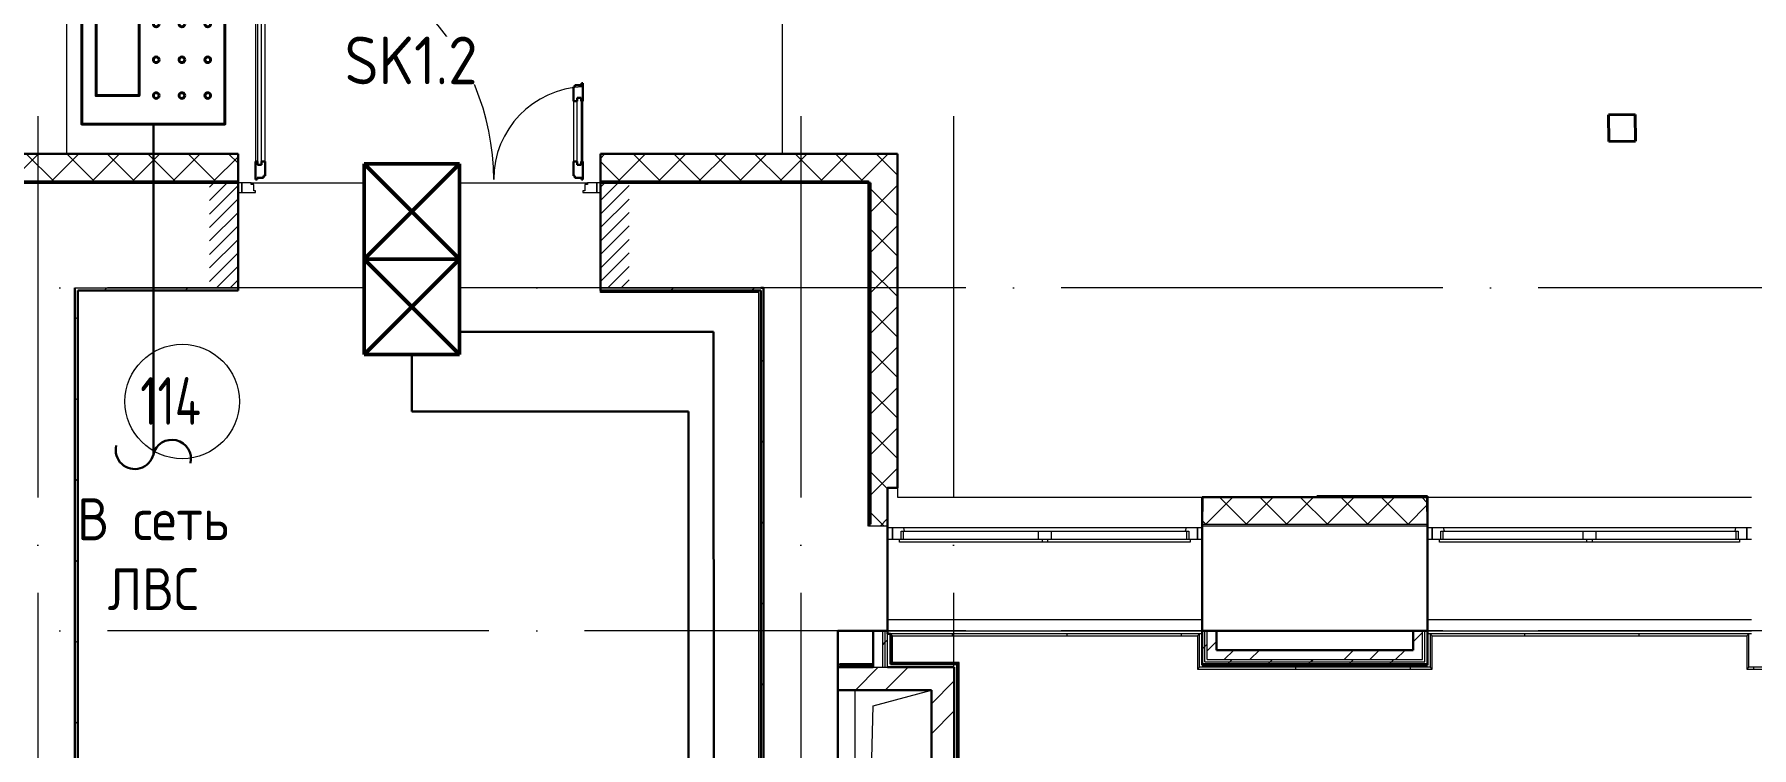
# Model space of a CAD drawing. Header units: millimetres. Extents: x -325553 to 627452, y -28539 to 738858.
# Drawn here: x -44733 to -35730, y 431962 to 435704 of the extents above; entities that cross this region are included whole.
import ezdxf

# ---------------------------------------------------------------- set-up
doc = ezdxf.new("R2010")
doc.units = ezdxf.units.MM
doc.set_wipeout_variables(frame=1)
for name, pattern in [('ADSK_Линия сетки', [25, 20, -2.5, 0, -2.5]), ('ADSK_Штриховая_ш2 п1_5', [4.5, 3, -1.5]), ('осевая', [2, 1.25, -0.25, 0.25, -0.25])]:
    doc.linetypes.add(name, pattern=pattern)
for name, color, linetype, lineweight in [('_ Окна', 7, 'Continuous', 9), ('RC-Извещатели_охранные', 5, 'Continuous', 30), ('RC-Линии_связи-Адресные', 5, 'Continuous', 30), ('RC-Линии_связи-Питание_220В', 6, 'осевая', 40), ('Двери', 252, 'Continuous', 9), ('лс', 5, 'Continuous', 30), ('Марки помещений', 252, 'Continuous', 20), ('Маркировка Не АУ', 7, 'Continuous', 25), ('Несущие колонны', 252, 'Continuous', 18), ('НО СКУД', 7, 'Continuous', 50), ('Ограждение', 252, 'Continuous', 9), ('Окна', 252, 'Continuous', 9), ('Оси', 252, 'Continuous', 9), ('Перекрытие', 252, 'Continuous', 18), ('Стены внутренние', 7, 'Continuous', 18), ('Стены наружные', 7, 'Continuous', 18), ('Стены штриховка', 7, 'Continuous', 9)]:
    doc.layers.add(name, color=color, linetype=linetype, lineweight=lineweight)
doc.layers.add('RC-Таблицы', color=7, linetype='Continuous')
doc.layers.add('Стены', color=194, linetype='Continuous')
doc.layers.add('Двери открывание', color=7, linetype='Continuous', lineweight=9, true_color=0xc0c0c0)
doc.styles.add('GOST Common_3', font='', dxfattribs={"height": 3.5})
doc.styles.add('ISOCPEUR', font='isocpeur.ttf', dxfattribs={"width": 0.9, "height": 350})
doc.styles.get('GOST Common_3').set_extended_font_data('GOST 2.304 type A')
doc.linetypes.add('проект$0$Проводка в коробе', pattern='A,5,[130,ltypeshp.shx,S=1,R=0,X=0,Y=0],1.5,[130,ltypeshp.shx,S=1.5,R=90,X=0,Y=-1],0,[130,ltypeshp.shx,S=2.1,R=90,X=0,Y=1],1,[130,ltypeshp.shx,S=1,R=0,X=0.5,Y=0],5', length=12.5)
pattern_1 = [(0, (-32119.8, 96), (0, 600), []), (90, (-32119.8, 96), (-600, 4e-14), [])]

# ---------------------------------------------------------------- blocks, each defined once
blk = doc.blocks.new('домофон')
at = {"linetype": 'ByBlock', "lineweight": -2}
blk.add_wipeout([(54835.6, 183369.5), (54835.6, 184419.5), (55585.6, 184419.5), (55585.6, 183369.5)], dxfattribs=at).dxf.layer = 'RC-Извещатели_охранные'
at = {"layer": 'RC-Извещатели_охранные', "linetype": 'ByBlock', "lineweight": -2}
for points in [[(54835.6, 184419.5), (55585.6, 184419.5)], [(54835.6, 184419.5), (54835.6, 183369.5), (55585.6, 183369.5), (55585.6, 184419.5)], [(55135.6, 184344.5), (55135.6, 183519.5), (54910.6, 183519.5), (54910.6, 184344.5), (55135.6, 184344.5)], [(55210.6, 184344.5), (55210.6, 184044.5), (55510.6, 184044.5), (55510.6, 184344.5)], [(55210.6, 184344.5), (55510.6, 184344.5)]]:
    blk.add_lwpolyline(points, dxfattribs=at)
for centre in [(55225.6, 183894.5), (55360.6, 183894.5), (55495.6, 183894.5), (55225.6, 183707), (55360.6, 183707), (55495.6, 183707), (55225.6, 183519.5), (55360.6, 183519.5), (55495.6, 183519.5)]:
    blk.add_circle(centre, 15, dxfattribs=at)
blk = doc.blocks.new('тип 3')
at = {"color": 3}
blk.add_wipeout([(-201819.6, 375828), (-202819.6, 375828), (-202819.6, 376328), (-201819.6, 376328)], dxfattribs=at).dxf.layer = 'НО СКУД'
at = {"layer": 'НО СКУД', "color": 3}
for p, q in [((-202819.6, 376328), (-201819.6, 376328)), ((-202819.6, 375828), (-202819.6, 376328)), ((-202319.6, 376328), (-202819.6, 375828)), ((-202319.6, 375828), (-202819.6, 376328)), ((-202319.6, 376328), (-202319.6, 375828)), ((-201819.6, 376328), (-202319.6, 375828)), ((-201819.6, 375828), (-202319.6, 376328)), ((-201819.6, 376328), (-201819.6, 375828)), ((-201819.6, 375828), (-202819.6, 375828))]:
    blk.add_line(p, q, dxfattribs=at)
at = {"layer": 'НО СКУД', "color": 3, "ltscale": 30}
blk.add_line((-201819.6, 376328), (-201819.6, 375828), dxfattribs=at)
blk = doc.blocks.new('1 этаж')
at = {"layer": 'Двери', "lineweight": 18, "true_color": 0x636466}
h = blk.add_hatch(dxfattribs=at)
h.set_pattern_fill('FP_2', color=251, style=0, pattern_type=2)
h.set_pattern_definition([(45, (-43580.8, -3268.73), (-35.3553, 35.3553), [])])
h.paths.add_polyline_path([(-44405.8, -3543.7), (-44405.8, -2993.7), (-44555.8, -2993.7), (-44555.8, -3543.7)])
h.paths.add_polyline_path([(-42355.8, -3543.7), (-42355.8, -2993.7), (-42505.8, -2993.7), (-42505.8, -3543.7), (-42370.6, -3543.7)])
at = {"layer": 'Ограждение', "true_color": 0x636466}
h = blk.add_hatch(dxfattribs=at)
h.set_pattern_fill('FP_25', color=251, style=0, pattern_type=2)
h.set_pattern_definition(pattern_1)
h.paths.add_polyline_path([(-40935.5, -5368.7), (-39375.8, -5368.7), (-39365.8, -5358.7), (-40985.8, -5358.7), (-40975.8, -5368.7)])
h = blk.add_hatch(dxfattribs=at)
h.set_pattern_fill('FP_25', color=251, style=0, pattern_type=2)
h.set_pattern_definition(pattern_1)
h.paths.add_polyline_path([(-38145.8, -5368.7), (-36495.8, -5368.7), (-36485.8, -5358.7), (-38155.8, -5358.7)])
h = blk.add_hatch(dxfattribs=at)
h.set_pattern_fill('FP_25', color=251, style=0, pattern_type=2)
h.set_pattern_definition(pattern_1)
h.paths.add_polyline_path([(-40635.8, -11333.7), (-40625.8, -11323.7), (-40625.8, -5508.7), (-40635.8, -5518.7), (-40635.8, -11117)])
h = blk.add_hatch(dxfattribs=at)
h.set_pattern_fill('FP_25', color=251, style=0, pattern_type=2)
h.set_pattern_definition(pattern_1)
h.paths.add_polyline_path([(-39375.8, -5543.7), (-38145.8, -5543.7), (-38155.8, -5533.7), (-39365.8, -5533.7)])
h = blk.add_hatch(dxfattribs=at)
h.set_pattern_fill('FP_25', color=251, style=0, pattern_type=2)
h.set_pattern_definition(pattern_1)
h.paths.add_polyline_path([(-35395.8, -5543.7), (-35405.8, -5533.7), (-36485.8, -5533.7), (-36495.8, -5543.7), (-35912.7, -5543.7)])
at = {"color": 251, "lineweight": 18, "true_color": 0x636466}
for p, q in [((-41170.8, -9593.7), (-41170.8, -5653.7)), ((-41075.8, -5736.9), (-40770.8, -5653.7)), ((-41170.8, -9593.7), (-41075.8, -5736.9))]:
    blk.add_line(p, q, dxfattribs=at)
at = {"layer": '_ Окна', "color": 251, "true_color": 0x636466}
for p, q in [((-40975.8, -4803.7), (-41000.8, -4803.7)), ((-40975.8, -4861.7), (-40975.8, -4803.7)), ((-39350.8, -4803.7), (-39375.8, -4803.7)), ((-39375.8, -4803.7), (-39375.8, -4861.7)), ((-38145.8, -4803.7), (-38170.8, -4803.7)), ((-38145.8, -4861.7), (-38145.8, -4803.7)), ((-36470.8, -4803.7), (-36495.8, -4803.7)), ((-36495.8, -4803.7), (-36495.8, -4861.7)), ((-41000.8, -4861.7), (-40975.8, -4861.7)), ((-39375.8, -4861.7), (-39350.8, -4861.7)), ((-38170.8, -4861.7), (-38145.8, -4861.7)), ((-36495.8, -4861.7), (-36470.8, -4861.7))]:
    blk.add_line(p, q, dxfattribs=at)
at = {"layer": '_ Окна', "color": 251, "lineweight": 18, "true_color": 0x636466}
for p, q in [((-40916.4, -4803.7), (-40975.8, -4803.7)), ((-40975.8, -4803.7), (-40975.8, -4861.7)), ((-40929.8, -4861.7), (-40929.8, -4820.7)), ((-40929.8, -4820.7), (-40917.8, -4820.7)), ((-40911.8, -4820.7), (-40916.4, -4803.7)), ((-39435.2, -4803.7), (-39439.8, -4820.7)), ((-39375.8, -4803.7), (-39435.2, -4803.7)), ((-39433.8, -4820.7), (-39421.8, -4820.7)), ((-39421.8, -4820.7), (-39421.8, -4861.7)), ((-39375.8, -4861.7), (-39375.8, -4803.7)), ((-38086.4, -4803.7), (-38145.8, -4803.7)), ((-38145.8, -4803.7), (-38145.8, -4861.7)), ((-38099.8, -4861.7), (-38099.8, -4820.7)), ((-38099.8, -4820.7), (-38087.8, -4820.7)), ((-38081.8, -4820.7), (-38086.4, -4803.7)), ((-36555.2, -4803.7), (-36559.8, -4820.7)), ((-36495.8, -4803.7), (-36555.2, -4803.7)), ((-36553.8, -4820.7), (-36541.8, -4820.7)), ((-36541.8, -4820.7), (-36541.8, -4861.7)), ((-36495.8, -4861.7), (-36495.8, -4803.7)), ((-40975.8, -4861.7), (-40937.8, -4861.7)), ((-39413.8, -4861.7), (-39375.8, -4861.7)), ((-38145.8, -4861.7), (-38107.8, -4861.7)), ((-36533.8, -4861.7), (-36495.8, -4861.7))]:
    blk.add_line(p, q, dxfattribs=at)
at = {"layer": 'Двери', "color": 251, "true_color": 0x636466}
for p, q in [((-44313.8, -1785.7), (-44313.8, -2881.7)), ((-44304.8, -1767.7), (-44304.8, -2899.7)), ((-44283.8, -2899.7), (-44283.8, -1767.7)), ((-44263.8, -2881.7), (-44263.8, -1785.7)), ((-42647.8, -2565.7), (-42647.8, -2881.7)), ((-42627.8, -2899.7), (-42627.8, -2547.7)), ((-42627.8, -2547.7), (-42606.8, -2547.7)), ((-42606.8, -2547.7), (-42606.8, -2899.7)), ((-42597.8, -2881.7), (-42597.8, -2565.7)), ((-44304.8, -2899.7), (-44283.8, -2899.7)), ((-42606.8, -2899.7), (-42627.8, -2899.7)), ((-44405.8, -2993.7), (-44405.8, -3043.7)), ((-44385.8, -2993.7), (-44405.8, -2993.7)), ((-44405.8, -3043.7), (-44385.8, -3043.7)), ((-44385.8, -3043.7), (-44385.8, -2993.7)), ((-44336.8, -2993.7), (-44385.8, -2993.7)), ((-44385.8, -2993.7), (-44385.8, -3043.7)), ((-44385.8, -3043.7), (-44313.8, -3043.7)), ((-44336.8, -3001.7), (-44336.8, -2993.7)), ((-44322.8, -3001.7), (-44336.8, -3001.7)), ((-44322.8, -3035.7), (-44322.8, -3001.7)), ((-44313.8, -3035.7), (-44322.8, -3035.7)), ((-44313.8, -3043.7), (-44313.8, -3035.7)), ((-42588.8, -3035.7), (-42597.8, -3035.7)), ((-42597.8, -3035.7), (-42597.8, -3043.7)), ((-42597.8, -3043.7), (-42525.8, -3043.7)), ((-42574.8, -3001.7), (-42588.8, -3001.7)), ((-42588.8, -3001.7), (-42588.8, -3035.7)), ((-42574.8, -2993.7), (-42574.8, -3001.7)), ((-42525.8, -2993.7), (-42574.8, -2993.7)), ((-42505.8, -2993.7), (-42525.8, -2993.7)), ((-42525.8, -2993.7), (-42525.8, -3043.7)), ((-42525.8, -3043.7), (-42525.8, -2993.7)), ((-42525.8, -3043.7), (-42505.8, -3043.7)), ((-42505.8, -3043.7), (-42505.8, -2993.7))]:
    blk.add_line(p, q, dxfattribs=at)
at = {"layer": 'Двери', "color": 251, "lineweight": 30, "true_color": 0x636466}
for p, q in [((-42639.8, -2489.7), (-42647.8, -2489.7)), ((-42647.8, -2489.7), (-42647.8, -2565.7)), ((-42605.8, -2480.7), (-42639.8, -2480.7)), ((-42639.8, -2480.7), (-42639.8, -2489.7)), ((-42597.8, -2471.7), (-42605.8, -2471.7)), ((-42605.8, -2471.7), (-42605.8, -2480.7)), ((-42597.8, -2565.7), (-42597.8, -2471.7)), ((-42647.8, -2565.7), (-42627.8, -2565.7)), ((-42627.8, -2565.7), (-42627.8, -2547.7)), ((-42627.8, -2547.7), (-42606.8, -2547.7)), ((-42606.8, -2547.7), (-42606.8, -2565.7)), ((-42606.8, -2565.7), (-42597.8, -2565.7)), ((-44313.8, -2881.7), (-44313.8, -2975.7)), ((-44304.8, -2881.7), (-44313.8, -2881.7)), ((-44305.8, -2975.7), (-44305.8, -2966.7)), ((-44305.8, -2966.7), (-44271.8, -2966.7)), ((-44304.8, -2899.7), (-44304.8, -2881.7)), ((-44283.8, -2899.7), (-44304.8, -2899.7)), ((-44283.8, -2881.7), (-44283.8, -2899.7)), ((-44263.8, -2881.7), (-44283.8, -2881.7)), ((-44271.8, -2966.7), (-44271.8, -2957.7)), ((-44271.8, -2957.7), (-44263.8, -2957.7)), ((-44263.8, -2957.7), (-44263.8, -2881.7)), ((-42647.8, -2881.7), (-42647.8, -2957.7)), ((-42647.8, -2881.7), (-42627.8, -2881.7)), ((-42647.8, -2957.7), (-42639.8, -2957.7)), ((-42639.8, -2957.7), (-42639.8, -2966.7)), ((-42639.8, -2966.7), (-42605.8, -2966.7)), ((-42627.8, -2881.7), (-42627.8, -2899.7)), ((-42627.8, -2899.7), (-42606.8, -2899.7)), ((-42606.8, -2881.7), (-42597.8, -2881.7)), ((-42606.8, -2899.7), (-42606.8, -2881.7)), ((-42605.8, -2966.7), (-42605.8, -2975.7)), ((-42597.8, -2975.7), (-42597.8, -2881.7)), ((-44313.8, -2975.7), (-44305.8, -2975.7)), ((-42605.8, -2975.7), (-42597.8, -2975.7))]:
    blk.add_line(p, q, dxfattribs=at)
at = {"layer": 'Двери', "color": 251, "linetype": 'ADSK_Штриховая_ш2 п1_5', "true_color": 0x636466}
for p, q in [((-44405.8, -2993.7), (-44555.8, -2993.7)), ((-44405.8, -3543.7), (-44405.8, -2993.7)), ((-42355.8, -2993.7), (-42505.8, -2993.7)), ((-42505.8, -2993.7), (-42505.8, -3543.7)), ((-44555.8, -3543.7), (-44405.8, -3543.7)), ((-42505.8, -3543.7), (-42355.8, -3543.7))]:
    blk.add_line(p, q, dxfattribs=at)
at = {"layer": 'Двери открывание', "color": 251, "true_color": 0x636466}
for centre, radius, start, end in [((-44331.8, -2975.7), 1266, 0, 89.18534), ((-42579.8, -2975.7), 486, 92.12255, 180)]:
    blk.add_arc(centre, radius, start, end, dxfattribs=at)
at = {"layer": 'Марки помещений', "color": 251, "true_color": 0x636466}
blk.add_circle((-44698.7, -4140.4), 300, dxfattribs=at)
at = {"layer": 'Несущие колонны', "color": 251, "lineweight": 40, "true_color": 0x636466}
for p, q in [((-37221, -2636.6), (-37081, -2635.9)), ((-37220.3, -2776.6), (-37221, -2636.6)), ((-37081, -2635.9), (-37080.3, -2775.9)), ((-37080.3, -2775.9), (-37220.3, -2776.6))]:
    blk.add_line(p, q, dxfattribs=at)
at = {"layer": 'Несущие колонны', "color": 251, "true_color": 0x636466}
for p, q in [((-37221, -2636.6), (-37081, -2635.9)), ((-37220.3, -2776.6), (-37221, -2636.6)), ((-37081, -2635.9), (-37080.3, -2775.9)), ((-37080.3, -2775.9), (-37220.3, -2776.6))]:
    blk.add_line(p, q, dxfattribs=at)
at = {"layer": 'Ограждение', "color": 251, "true_color": 0x636466}
for p, q in [((-42505.8, -3568.7), (-42505.8, -3558.7)), ((-41675.8, -3568.7), (-42505.8, -3568.7)), ((-41675.8, -7565.4), (-41675.8, -3568.7)), ((-40975.8, -5368.7), (-40985.8, -5358.7)), ((-40975.8, -5508.7), (-40975.8, -5368.7)), ((-40975.8, -5368.7), (-39375.8, -5368.7)), ((-39375.8, -5368.7), (-39365.8, -5358.7)), ((-39375.8, -5368.7), (-39375.8, -5543.7)), ((-39365.8, -5533.7), (-39365.8, -5358.7)), ((-38145.8, -5368.7), (-38155.8, -5358.7)), ((-38155.8, -5358.7), (-38155.8, -5533.7)), ((-38145.8, -5543.7), (-38145.8, -5368.7)), ((-38145.8, -5368.7), (-36495.8, -5368.7)), ((-36495.8, -5368.7), (-36485.8, -5358.7)), ((-36495.8, -5368.7), (-36495.8, -5543.7)), ((-36485.8, -5533.7), (-36485.8, -5358.7)), ((-40985.8, -5518.7), (-40975.8, -5508.7)), ((-40625.8, -5508.7), (-40975.8, -5508.7)), ((-40625.8, -5508.7), (-40635.8, -5518.7)), ((-40625.8, -11323.7), (-40625.8, -5508.7)), ((-39375.8, -5543.7), (-39365.8, -5533.7)), ((-39375.8, -5543.7), (-38145.8, -5543.7)), ((-38155.8, -5533.7), (-39365.8, -5533.7)), ((-38145.8, -5543.7), (-38155.8, -5533.7)), ((-36495.8, -5543.7), (-36485.8, -5533.7)), ((-36495.8, -5543.7), (-35395.8, -5543.7)), ((-35405.8, -5533.7), (-36485.8, -5533.7))]:
    blk.add_line(p, q, dxfattribs=at)
at = {"layer": 'Окна', "color": 251, "true_color": 0x636466}
for p, q in [((-40917.8, -4820.7), (-40210.8, -4820.7)), ((-40917.8, -4861.7), (-40917.8, -4820.7)), ((-39435.2, -4803.7), (-40916.4, -4803.7)), ((-40210.8, -4820.7), (-40140.8, -4820.7)), ((-40210.8, -4820.7), (-40210.8, -4861.7)), ((-40140.8, -4820.7), (-39433.8, -4820.7)), ((-40140.8, -4861.7), (-40140.8, -4820.7)), ((-39433.8, -4820.7), (-39433.8, -4861.7)), ((-38087.8, -4820.7), (-37355.8, -4820.7)), ((-38087.8, -4861.7), (-38087.8, -4820.7)), ((-36555.2, -4803.7), (-38086.4, -4803.7)), ((-37355.8, -4820.7), (-37285.8, -4820.7)), ((-37355.8, -4820.7), (-37355.8, -4861.7)), ((-37285.8, -4820.7), (-36553.8, -4820.7)), ((-37285.8, -4861.7), (-37285.8, -4820.7)), ((-36553.8, -4820.7), (-36553.8, -4861.7)), ((-40937.8, -4861.7), (-40190.8, -4861.7)), ((-40937.8, -4878.7), (-40937.8, -4861.7)), ((-40190.8, -4878.7), (-40937.8, -4878.7)), ((-40190.8, -4861.7), (-40160.8, -4861.7)), ((-40190.8, -4861.7), (-40190.8, -4878.7)), ((-40160.8, -4878.7), (-40190.8, -4878.7)), ((-40160.8, -4861.7), (-39413.8, -4861.7)), ((-40160.8, -4878.7), (-40160.8, -4861.7)), ((-39413.8, -4878.7), (-40160.8, -4878.7)), ((-39413.8, -4861.7), (-39413.8, -4878.7)), ((-38107.8, -4861.7), (-37335.8, -4861.7)), ((-38107.8, -4878.7), (-38107.8, -4861.7)), ((-37335.8, -4878.7), (-38107.8, -4878.7)), ((-37335.8, -4861.7), (-37305.8, -4861.7)), ((-37335.8, -4861.7), (-37335.8, -4878.7)), ((-37305.8, -4878.7), (-37335.8, -4878.7)), ((-37305.8, -4861.7), (-36533.8, -4861.7)), ((-37305.8, -4878.7), (-37305.8, -4861.7)), ((-36533.8, -4878.7), (-37305.8, -4878.7)), ((-36533.8, -4861.7), (-36533.8, -4878.7))]:
    blk.add_line(p, q, dxfattribs=at)
at = {"layer": 'Оси', "color": 251, "linetype": 'ADSK_Линия сетки', "ltscale": 100, "true_color": 0x636466}
for p, q in [((-45455.8, -2643.7), (-45455.8, -33769.9)), ((-41455.8, -2643.7), (-41455.8, -33769.9)), ((-40655.8, -2643.7), (-40655.8, -33769.9)), ((4411.5, -3543.7), (-72528.1, -3543.7)), ((4411.5, -5343.7), (-72528.1, -5343.7))]:
    blk.add_line(p, q, dxfattribs=at)
at = {"layer": 'Перекрытие', "color": 251, "ltscale": 100, "true_color": 0x636466}
for p, q in [((-45305.8, -891.7), (-45305.8, -2841.7)), ((-41550.8, -2841.7), (-41550.8, -891.7)), ((-44336.8, -2993.7), (-42574.8, -2993.7)), ((-42505.8, -3543.7), (-44405.8, -3543.7))]:
    blk.add_line(p, q, dxfattribs=at)
at = {"layer": 'Стены внутренние', "color": 251, "lineweight": 30, "true_color": 0x636466}
for p, q in [((-44405.8, -2841.7), (-45962.8, -2841.7)), ((-44405.8, -2983.7), (-44405.8, -2841.7)), ((-40948.8, -2841.7), (-42505.8, -2841.7)), ((-42505.8, -2841.7), (-42505.8, -2983.7)), ((-40948.8, -4593.7), (-40948.8, -2841.7)), ((-44405.8, -2993.7), (-45810.8, -2993.7)), ((-44405.8, -3543.7), (-44405.8, -2993.7)), ((-42505.8, -2993.7), (-42505.8, -3543.7)), ((-41665.8, -3543.7), (-41650.8, -3543.7)), ((-41000.8, -5343.7), (-41000.8, -4593.7)), ((-41000.8, -4593.7), (-40948.8, -4593.7)), ((-38750.8, -4641.7), (-39350.8, -4641.7)), ((-39350.8, -4641.7), (-39350.8, -4783.7)), ((-38170.8, -4783.7), (-38170.8, -4641.7)), ((-41100.8, -4783.7), (-41100.8, -4793.7)), ((-39350.8, -4793.7), (-39350.8, -5343.7)), ((-38170.8, -5343.7), (-38170.8, -4793.7)), ((-41260.8, -5533.7), (-41260.8, -5343.7)), ((-41260.8, -5343.7), (-41075.8, -5343.7)), ((-39275.8, -5343.7), (-38245.8, -5343.7)), ((-41260.8, -9593.7), (-41260.8, -5653.7))]:
    blk.add_line(p, q, dxfattribs=at)
at = {"layer": 'Стены внутренние', "color": 251, "linetype": 'Continuous', "lineweight": 9, "true_color": 0x636466}
for p, q in [((-45594, -2983.7), (-45454, -2843.7)), ((-45374.3, -2983.7), (-45514.3, -2843.7)), ((-45381.9, -2983.7), (-45241.9, -2843.7)), ((-45162.1, -2983.7), (-45302.1, -2843.7)), ((-45169.8, -2983.7), (-45029.8, -2843.7)), ((-44950, -2983.7), (-45090, -2843.7)), ((-44957.6, -2983.7), (-44817.6, -2843.7)), ((-44905.5, -2843.7), (-44906.7, -2841.7)), ((-44737.9, -2983.7), (-44877.9, -2843.7)), ((-44745.5, -2983.7), (-44605.5, -2843.7)), ((-44525.7, -2983.7), (-44665.7, -2843.7)), ((-44533.4, -2983.7), (-44407.8, -2858.2)), ((-44407.8, -2889.5), (-44453.6, -2843.7)), ((-44407.8, -2850.4), (-44405.8, -2850.4)), ((-42503.8, -2863.4), (-42484.2, -2843.7)), ((-42441.9, -2843.7), (-42443, -2841.7)), ((-42412, -2983.7), (-42272, -2843.7)), ((-42192.3, -2983.7), (-42332.3, -2843.7)), ((-42199.9, -2983.7), (-42059.9, -2843.7)), ((-41980.1, -2983.7), (-42120.1, -2843.7)), ((-41987.8, -2983.7), (-41847.8, -2843.7)), ((-41768, -2983.7), (-41908, -2843.7)), ((-41854.3, -2841.7), (-41855.4, -2843.7)), ((-41775.6, -2983.7), (-41635.6, -2843.7)), ((-41555.9, -2983.7), (-41695.9, -2843.7)), ((-41563.5, -2983.7), (-41423.5, -2843.7)), ((-41343.8, -2983.7), (-41483.8, -2843.7)), ((-41351.4, -2983.7), (-41211.4, -2843.7)), ((-41131.6, -2983.7), (-41271.6, -2843.7)), ((-41100.8, -2945.3), (-40999.3, -2843.7)), ((-40950.8, -2952.4), (-41059.5, -2843.7)), ((-41034.1, -2843.7), (-41035.2, -2841.7)), ((-41033.1, -2841.7), (-41034.2, -2843.7)), ((-42404.4, -2983.7), (-42503.8, -2884.3)), ((-41139.3, -2983.7), (-41100.8, -2945.3)), ((-41100.8, -3157.4), (-40950.8, -3007.4)), ((-40950.8, -3164.5), (-41100.8, -3014.5)), ((-40950.8, -3053.6), (-40948.8, -3053.6)), ((-41100.8, -3369.5), (-40950.8, -3219.5)), ((-40950.8, -3376.7), (-41100.8, -3226.7)), ((-40949.5, -3396.6), (-40950.8, -3394.3)), ((-41100.8, -3581.7), (-40950.8, -3431.7)), ((-40950.8, -3588.8), (-41100.8, -3438.8)), ((-40948.8, -3601), (-40950.8, -3597.5)), ((-41100.8, -3793.8), (-40950.8, -3643.8)), ((-40950.8, -3800.9), (-41100.8, -3650.9)), ((-40950.8, -3663.2), (-40948.8, -3663.2)), ((-41100.8, -4005.9), (-40950.8, -3855.9)), ((-40950.8, -4013.1), (-41100.8, -3863.1)), ((-40950.8, -3866.4), (-40948.8, -3866.4)), ((-41100.8, -4218.1), (-40950.8, -4068.1)), ((-40950.8, -4225.2), (-41100.8, -4075.2)), ((-40950.8, -4171.2), (-40948.8, -4171.2)), ((-41100.8, -4430.2), (-40950.8, -4280.2)), ((-40950.8, -4437.3), (-41100.8, -4287.3)), ((-41100.8, -4642.3), (-40950.8, -4492.3)), ((-41002.8, -4597.5), (-41100.8, -4499.5)), ((-40948.8, -4524.6), (-40950.8, -4528.1)), ((-39333, -4783.7), (-39193, -4643.7)), ((-39290.9, -4643.7), (-39292.1, -4641.7)), ((-39119.5, -4783.7), (-39259.5, -4643.7)), ((-39139.4, -4641.7), (-39140.5, -4643.7)), ((-39120.9, -4783.7), (-38980.9, -4643.7)), ((-38907.4, -4783.7), (-39047.4, -4643.7)), ((-38908.7, -4783.7), (-38768.7, -4643.7)), ((-38695.2, -4783.7), (-38835.2, -4643.7)), ((-38696.6, -4783.7), (-38556.6, -4643.7)), ((-38483.1, -4783.7), (-38623.1, -4643.7)), ((-38484.5, -4783.7), (-38344.5, -4643.7)), ((-38271, -4783.7), (-38411, -4643.7)), ((-38235.1, -4643.7), (-38236.2, -4641.7)), ((-38172.8, -4669.8), (-38198.8, -4643.7)), ((-41018.7, -4793.7), (-41100.8, -4711.6)), ((-41040.1, -4793.7), (-41000.8, -4754.5)), ((-39331.6, -4783.7), (-39350.8, -4764.5)), ((-38272.3, -4783.7), (-38172.8, -4684.2))]:
    blk.add_line(p, q, dxfattribs=at)
at = {"layer": 'Стены внутренние', "color": 251, "true_color": 0x636466}
for p, q in [((-45260.8, -3543.7), (-44405.8, -3543.7)), ((-42505.8, -3543.7), (-41665.8, -3543.7)), ((-41002.8, -4641.7), (-41000.8, -4641.7)), ((-41002.8, -4643.7), (-41000.8, -4643.7)), ((-40948.8, -4593.7), (-40948.8, -4641.7)), ((-40948.8, -4641.7), (-39350.8, -4641.7)), ((-38170.8, -4641.7), (-36470.8, -4641.7)), ((-41000.8, -4793.7), (-41100.8, -4793.7)), ((-38170.8, -4793.7), (-39350.8, -4793.7)), ((-41000.8, -5283.7), (-39350.8, -5283.7)), ((-38170.8, -5283.7), (-36470.8, -5283.7))]:
    blk.add_line(p, q, dxfattribs=at)
at = {"layer": 'Стены наружные', "color": 251, "lineweight": 30, "true_color": 0x636466}
for p, q in [((-44405.8, -2993.7), (-44405.8, -2983.7)), ((-42505.8, -2983.7), (-42505.8, -2993.7)), ((-42505.8, -2993.7), (-41090.8, -2993.7)), ((-41100.8, -2993.7), (-41100.8, -4783.7)), ((-41090.8, -4783.7), (-41090.8, -2993.7)), ((-45260.8, -3543.7), (-45260.8, -10858.7)), ((-45245.8, -3558.7), (-44405.8, -3558.7)), ((-45245.8, -10723.7), (-45245.8, -3558.7)), ((-44405.8, -3558.7), (-44405.8, -3543.7)), ((-42505.8, -3543.7), (-42505.8, -3558.7)), ((-42505.8, -3558.7), (-41665.8, -3558.7)), ((-41665.8, -3558.7), (-41665.8, -10723.7)), ((-41650.8, -10858.7), (-41650.8, -3543.7)), ((-38170.8, -4636.7), (-38750.8, -4636.7)), ((-38750.8, -4636.7), (-38750.8, -4641.7)), ((-38750.8, -4641.7), (-38170.8, -4641.7)), ((-38170.8, -4641.7), (-38170.8, -4636.7)), ((-41100.8, -4783.7), (-41090.8, -4783.7)), ((-39350.8, -4783.7), (-39350.8, -4793.7)), ((-38170.8, -4793.7), (-38170.8, -4783.7)), ((-41075.8, -5343.7), (-41075.8, -5533.7)), ((-41000.8, -5343.7), (-41075.8, -5343.7)), ((-41000.8, -5358.7), (-41000.8, -5343.7)), ((-40985.8, -5358.7), (-41000.8, -5358.7)), ((-40985.8, -5518.7), (-40985.8, -5358.7)), ((-39275.8, -5343.7), (-39350.8, -5343.7)), ((-39350.8, -5343.7), (-39350.8, -5523.7)), ((-39275.8, -5443.7), (-39275.8, -5343.7)), ((-38245.8, -5343.7), (-38245.8, -5443.7)), ((-38170.8, -5343.7), (-38245.8, -5343.7)), ((-38170.8, -5523.7), (-38170.8, -5343.7)), ((-38245.8, -5443.7), (-39275.8, -5443.7)), ((-41075.8, -5533.7), (-41260.8, -5533.7)), ((-41260.8, -5533.7), (-41260.8, -5653.7)), ((-41075.8, -5518.7), (-41253.3, -5518.7)), ((-41253.3, -5518.7), (-41253.3, -5523.7)), ((-41253.3, -5523.7), (-41075.8, -5523.7)), ((-40650.8, -5533.7), (-41000.8, -5533.7)), ((-40635.8, -5518.7), (-40985.8, -5518.7)), ((-40650.8, -5533.7), (-40650.8, -11152.7)), ((-40635.8, -11333.7), (-40635.8, -5518.7)), ((-39350.8, -5518.7), (-38170.8, -5518.7)), ((-38170.8, -5518.7), (-39350.8, -5518.7)), ((-39350.8, -5523.7), (-38170.8, -5523.7)), ((-41260.8, -5653.7), (-40770.8, -5653.7)), ((-40770.8, -5653.7), (-40770.8, -9593.7))]:
    blk.add_line(p, q, dxfattribs=at)
at = {"layer": 'Стены наружные', "color": 251, "linetype": 'Continuous', "lineweight": 9, "true_color": 0x636466}
for p, q in [((-41090.8, -3004), (-41100.8, -3004)), ((-41090.8, -3104), (-41100.8, -3104)), ((-41090.8, -3204), (-41100.8, -3204)), ((-41090.8, -3304), (-41100.8, -3304)), ((-41090.8, -3404), (-41100.8, -3404)), ((-41090.8, -3504), (-41100.8, -3504)), ((-45108.4, -3558.7), (-45093.4, -3543.7)), ((-44684.1, -3558.7), (-44669.1, -3543.7)), ((-42138.5, -3558.7), (-42123.5, -3543.7)), ((-41714.3, -3558.7), (-41699.3, -3543.7)), ((-41090.8, -3604), (-41100.8, -3604)), ((-45260.8, -3711.2), (-45245.8, -3696.2)), ((-41090.8, -3704), (-41100.8, -3704)), ((-41090.8, -3804), (-41100.8, -3804)), ((-41665.8, -3934.5), (-41650.8, -3919.5)), ((-41090.8, -3904), (-41100.8, -3904)), ((-41090.8, -4004), (-41100.8, -4004)), ((-45260.8, -4135.4), (-45245.8, -4120.4)), ((-41090.8, -4104), (-41100.8, -4104)), ((-41090.8, -4204), (-41100.8, -4204)), ((-41090.8, -4304), (-41100.8, -4304)), ((-41665.8, -4358.8), (-41650.8, -4343.8)), ((-41090.8, -4404), (-41100.8, -4404)), ((-45260.8, -4559.7), (-45245.8, -4544.7)), ((-41090.8, -4504), (-41100.8, -4504)), ((-41090.8, -4604), (-41100.8, -4604)), ((-38236.2, -4641.7), (-38239.1, -4636.7)), ((-41665.8, -4783.1), (-41650.8, -4768.1)), ((-41090.8, -4704), (-41100.8, -4704)), ((-45260.8, -4984), (-45245.8, -4969)), ((-41665.8, -5207.3), (-41650.8, -5192.3)), ((-45260.8, -5408.2), (-45245.8, -5393.2)), ((-41013.3, -5403.4), (-41000.8, -5390.9)), ((-39321.1, -5443.7), (-39275.8, -5398.4)), ((-38245.8, -5401.6), (-38195.8, -5351.6)), ((-41025.8, -5415.9), (-41013.3, -5403.4)), ((-39350.8, -5437.9), (-39338.3, -5425.4)), ((-39338.3, -5425.4), (-39325.8, -5412.9)), ((-39325.8, -5448.4), (-39321.1, -5443.7)), ((-39236.2, -5493.7), (-39186.2, -5443.7)), ((-39101.3, -5493.7), (-39051.3, -5443.7)), ((-38607.8, -5493.7), (-38557.8, -5443.7)), ((-38472.9, -5493.7), (-38422.9, -5443.7)), ((-38337.9, -5493.7), (-38287.9, -5443.7)), ((-41169.8, -5653.7), (-41049.8, -5533.7)), ((-41133.7, -5523.7), (-41128.7, -5518.7)), ((-41012.6, -5653.7), (-40892.6, -5533.7)), ((-39219.5, -5518.7), (-39207, -5506.2)), ((-39207, -5506.2), (-39194.5, -5493.7)), ((-39012.3, -5523.7), (-39007.3, -5518.7)), ((-39007.3, -5518.7), (-38994.8, -5506.2)), ((-38994.8, -5506.2), (-38982.3, -5493.7)), ((-38795.2, -5518.7), (-38782.7, -5506.2)), ((-38782.7, -5506.2), (-38770.2, -5493.7)), ((-38588.1, -5523.7), (-38583.1, -5518.7)), ((-38583.1, -5518.7), (-38570.6, -5506.2)), ((-38570.6, -5506.2), (-38558.1, -5493.7)), ((-38371, -5518.7), (-38358.5, -5506.2)), ((-38358.5, -5506.2), (-38346, -5493.7)), ((-41665.8, -5631.6), (-41650.8, -5616.6)), ((-40770.8, -5726.2), (-40650.8, -5606.2)), ((-45260.8, -5832.5), (-45245.8, -5817.5)), ((-40770.8, -5883.4), (-40650.8, -5763.4))]:
    blk.add_line(p, q, dxfattribs=at)
at = {"layer": 'Стены наружные', "color": 251, "true_color": 0x636466}
for p, q in [((-41000.8, -5343.7), (-39350.8, -5343.7)), ((-39350.8, -5358.7), (-40985.8, -5358.7)), ((-38170.8, -5343.7), (-36470.8, -5343.7)), ((-36470.8, -5358.7), (-38170.8, -5358.7))]:
    blk.add_line(p, q, dxfattribs=at)
at = {"layer": 'Стены штриховка', "color": 251, "true_color": 0x636466}
for p, q in [((-44407.8, -2843.7), (-45962.8, -2843.7)), ((-44407.8, -2983.7), (-44407.8, -2843.7)), ((-40948.8, -2843.7), (-42503.8, -2843.7)), ((-42503.8, -2843.7), (-42503.8, -2983.7)), ((-40950.8, -4591.7), (-40950.8, -2841.7)), ((-45810.8, -2983.7), (-44405.8, -2983.7)), ((-42505.8, -2983.7), (-41100.8, -2983.7)), ((-41100.8, -2983.7), (-41100.8, -2993.7)), ((-41002.8, -4641.7), (-41002.8, -4591.7)), ((-41002.8, -4591.7), (-40950.8, -4591.7)), ((-41002.8, -4717.7), (-41002.8, -4643.7)), ((-38172.8, -4643.7), (-39348.8, -4643.7)), ((-39348.8, -4643.7), (-39348.8, -4717.7)), ((-38172.8, -4717.7), (-38172.8, -4643.7)), ((-41000.8, -4717.7), (-41002.8, -4717.7)), ((-39350.8, -4717.7), (-39348.8, -4717.7)), ((-38172.8, -4717.7), (-38170.8, -4717.7)), ((-39350.8, -4783.7), (-38170.8, -4783.7)), ((-41025.8, -5533.7), (-41025.8, -5343.7)), ((-41013.3, -5533.7), (-41013.3, -5343.7)), ((-41000.8, -5533.7), (-41000.8, -5358.7)), ((-39338.3, -5506.2), (-39338.3, -5343.7)), ((-39325.8, -5493.7), (-39325.8, -5343.7)), ((-38195.8, -5493.7), (-38195.8, -5343.7)), ((-38183.3, -5506.2), (-38183.3, -5343.7)), ((-41075.8, -5533.7), (-41000.8, -5533.7)), ((-39338.3, -5506.2), (-38183.3, -5506.2)), ((-39325.8, -5493.7), (-38195.8, -5493.7))]:
    blk.add_line(p, q, dxfattribs=at)
at = {"layer": 'Марки помещений', "color": 251, "true_color": 0x636466, "style": 'GOST Common_3', "width": 0.9}
blk.add_text('114', height=250, dxfattribs=at).set_placement((-44918.7, -4262.6))

msp = doc.modelspace()

# ---------------------------------------------------------------- linework, layer by layer
at = {"layer": 'RC-Линии_связи-Адресные'}
for p, q in [((-42503.6, 434142.9), (-41172, 434142.9)), ((-41172, 434142.9), (-41171.7, 427279.4)), ((-42753.6, 434023.7), (-42753.6, 433725.4)), ((-42753.6, 433725.4), (-41303.3, 433725.4)), ((-41303.3, 433725.4), (-41303.3, 427476.6))]:
    msp.add_line(p, q, dxfattribs=at)
at = {"layer": 'лс', "color": 4}
msp.add_lwpolyline([(-44109.5, 435232.6), (-44109.5, 433500.4)], dxfattribs=at)
at = {"layer": 'лс', "color": 4, "linetype": 'Continuous', "ltscale": 100, "flags": 128}
msp.add_lwpolyline([(-43914.9, 433454.2, 1), (-44109.5, 433500.4, -1), (-44304.1, 433546.6)], format="xyb", dxfattribs=at)

# ---------------------------------------------------------------- block references
msp.add_blockref('1 этаж', (740.6, 437918.3))

# ---------------------------------------------------------------- texts
at = {"layer": 'RC-Таблицы', "linetype": 'Continuous', "lineweight": 40, "transparency": 33554687, "insert": (-44109.5, 432977), "char_height": 220, "width": 1998.724, "attachment_point": 5, "style": 'ISOCPEUR'}
msp.add_mtext('В сеть\\PЛВС', dxfattribs=at)

# ---------------------------------------------------------------- next in the draw order: block references
at = {"layer": 'RC-Линии_связи-Питание_220В', "linetype": 'проект$0$Проводка в коробе'}
msp.add_blockref('домофон', (-99320.1, 251863.1), dxfattribs=at)
at = {"layer": 'Стены', "color": 1, "rotation": 90}
msp.add_blockref('тип 3', (333324.4, 636843.3), dxfattribs=at)

# ---------------------------------------------------------------- next in the draw order: texts
at = {"layer": 'Маркировка Не АУ', "insert": (-42758.3, 435566.8), "char_height": 250, "width": 1035.25, "attachment_point": 5, "style": 'ISOCPEUR', "bg_fill": 3, "box_fill_scale": 1, "bg_fill_color": 256, "bg_fill_transparency": 0}
msp.add_mtext('SK1.2', dxfattribs=at)

doc.saveas('drawing.dxf')
